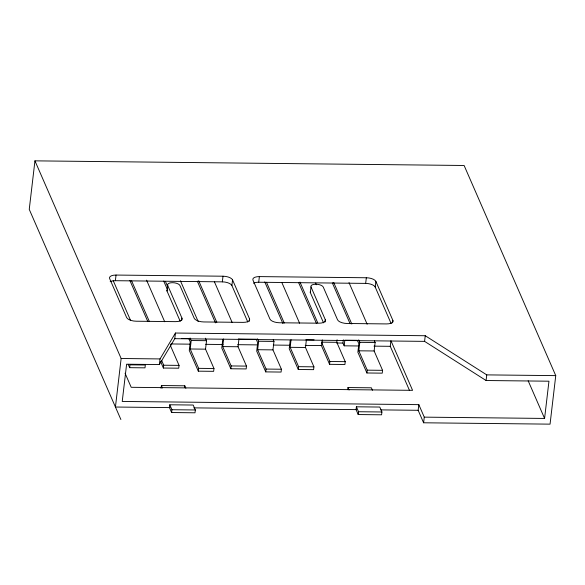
<?xml version="1.0" encoding="UTF-8"?>
<svg xmlns="http://www.w3.org/2000/svg" width="585" height="585" viewBox="0 0 585 585"><rect width="100%" height="100%" fill="white"/><g stroke="black" fill="none" stroke-linecap="round" stroke-linejoin="round"><path stroke-width="0.88" d="M555.75 375.628L486.757 374.883L425.251 335.731L175.441 333.033L174.783 338.678L159.376 364.565L126.609 364.214L122.228 401.449L418.823 404.652L418.158 410.29L423.606 422.787L550.054 424.147L555.75 375.628L464.117 165.482L34.946 160.853L29.25 209.371L120.883 419.518M110.199 281.692A8.183 3.495 6.7 0 1 115.384 280.698L116.042 275.06L223.002 276.208A8.183 3.495 6.7 0 1 232.559 279.893L249.546 318.862L249.261 321.275M34.946 160.853L121.139 358.503L115.435 407.028L170.147 407.613M129.665 367.673L129.994 364.85L145.321 365.018L144.992 367.841L129.665 367.673L128.217 364.353M180.217 321.319L167.01 291.023L167.676 285.385A6.281 2.684 6.7 0 1 172.597 282.687A6.281 2.684 6.7 0 1 179.939 285.517L194.213 318.262A8.183 3.495 6.7 0 0 203.77 321.947L243.133 322.372A8.183 3.495 6.7 0 0 249.546 318.862M159.376 364.565L160.041 358.927L175.441 333.033M170.805 344.331L170.608 346.027L179.047 365.384L178.71 368.199L163.383 368.038L163.72 365.215L161.606 360.375M161.072 388.36L161.409 385.544L184.794 385.793L185.869 388.257M169.796 404.783L169.467 407.606L171.617 412.535L195.01 412.791L195.339 409.968L193.189 405.039L169.796 404.783L171.946 409.719L171.617 412.535M181.672 320.551L181.957 318.13L167.676 285.385M184.633 387.204L184.794 385.793M205.437 338.196L206.527 340.689L205.532 349.157L213.971 368.506L213.642 371.329L198.315 371.168L198.644 368.345L190.205 348.989L191.2 340.529L190.11 338.028M247.799 322.013L231.894 285.538A8.183 3.495 6.7 0 0 222.344 281.853L223.002 276.208M222.775 339.563L221.781 348.024L230.826 368.762L246.153 368.93L246.482 366.108L238.044 346.751L238.943 339.139M230.826 368.762L231.155 365.939L222.717 346.591L223.609 338.971M231.894 285.538L232.559 279.893M253.524 283.235A8.183 3.495 6.7 0 1 258.709 282.241L259.374 276.603L366.334 277.758A8.183 3.495 6.7 0 1 375.884 281.443L392.879 320.404L392.593 322.825M273.239 339.753L273.963 341.421L272.968 349.881L281.414 369.237L281.078 372.06L265.751 371.892L266.08 369.069L257.641 349.713L258.636 341.252L257.546 338.759M290.219 340.287L289.224 348.755L298.27 369.493L313.597 369.654L313.926 366.839L305.487 347.483L306.379 339.863M298.27 369.493L298.599 366.671L290.16 347.314L291.052 339.695M323.549 322.861L310.342 292.573L311.001 286.928A6.281 2.684 6.7 0 1 315.929 284.23A6.281 2.684 6.7 0 1 323.264 287.059L337.545 319.805A8.183 3.495 6.7 0 0 347.095 323.49L386.466 323.922A8.183 3.495 6.7 0 0 392.879 320.404M322.328 339.936L321.67 345.581L305.231 345.406M324.997 322.094L325.282 319.673L311.001 286.928M329.574 364.323L329.903 361.501L321.465 342.152L336.792 342.313L345.23 361.669L344.901 364.492L329.574 364.323L321.253 345.245M336.792 342.313L337.092 339.775M358.627 345.976L344.17 345.823L342.964 343.059L343.344 339.834M344.17 345.823L344.828 340.185L357.486 340.316M347.746 389.668L347.995 387.555L371.387 387.804L372.462 390.268M391.131 323.556L375.219 287.081A8.183 3.495 6.7 0 0 365.669 283.396L366.334 277.758M374.4 340.843L375.124 342.51L374.129 350.971L382.568 370.327L382.239 373.15L366.912 372.981L367.241 370.166L358.802 350.81L359.797 342.342L358.707 339.848M356.389 406.802L356.053 409.617L358.203 414.553L381.596 414.802L381.925 411.979L379.775 407.05L356.389 406.802L358.539 411.73L358.203 414.553M375.219 287.081L375.884 281.443M409.39 390.18L390.268 346.32L390.926 340.682L412.579 390.334L131.201 387.299L125.066 373.23M418.823 404.652L424.271 417.142L544.584 418.436L548.957 381.201L486.091 380.521L424.586 341.369L425.251 335.731M423.606 422.787L424.271 417.142M486.091 380.521L486.757 374.883M115.384 280.698L222.344 281.853M258.709 282.241L365.669 283.396M181.694 338.423L188.999 338.503M238.314 339.029L256.581 339.227M305.889 339.761L314.108 339.848M174.783 338.678L424.586 341.369M191.2 340.529L206.527 340.689M258.636 341.252L273.963 341.421M359.797 342.342L375.124 342.51M336.66 342.993L342.964 343.059M170.988 343.958L190.162 344.163M205.686 344.331L223.039 344.514M237.649 344.675L257.744 344.894M273.268 345.062L289.707 345.238M373.998 346.144L390.268 346.32M222.717 346.591L238.044 346.751M290.16 347.314L305.487 347.483M190.205 348.989L205.532 349.157M257.641 349.713L272.968 349.881M358.802 350.81L374.129 350.971M121.139 358.503L160.041 358.927M329.903 361.501L345.23 361.669M163.72 365.215L179.047 365.384M231.155 365.939L246.482 366.108M298.599 366.671L313.926 366.839M198.644 368.345L213.971 368.506M266.08 369.069L281.414 369.237M367.241 370.166L382.568 370.327M193.854 407.869L356.155 409.624M380.776 409.888L418.158 410.29M171.946 409.719L195.339 409.968M358.539 411.73L381.925 411.979M528.153 380.762L544.584 418.436M349.011 282.613L367.146 324.207M333.684 282.453L351.819 324.046M332.309 282.877L350.13 323.761M357.406 340.448L358.861 343.783L357.866 352.243L366.912 372.981M315.659 283.111L316.383 284.771M347.995 387.555L349.07 390.019M299.973 282.109L317.743 322.869M298.606 282.562L316.434 323.446M281.816 282.453L299.586 323.212M266.482 282.284L284.259 323.044M264.749 281.89L282.943 323.607M256.245 339.351L257.7 342.693L256.713 351.154L265.751 371.892M214.373 281.721L232.15 322.481M198.681 280.727L216.823 322.32M197.313 281.166L215.499 322.876M180.407 280.8L198.183 321.56M165.445 281.465L167.617 286.453M163.705 281.063L167.705 290.24M188.809 338.627L190.264 341.962L189.269 350.43L198.315 371.168M146.572 280.164L164.707 321.757M131.603 280.829L149.38 321.589M129.87 280.434L147.698 321.319M160.495 361.398L163.383 368.038M161.409 385.544L162.484 388.009M113.212 280.632L130.623 320.558M167.01 291.023A6.281 2.684 6.7 0 1 166.908 290.314M116.042 275.06A8.183 3.495 6.7 0 0 109.629 278.57L126.623 317.531A8.183 3.495 6.7 0 0 136.173 321.216L175.544 321.64A8.183 3.495 6.7 0 0 181.957 318.13M259.374 276.603A8.183 3.495 6.7 0 0 252.961 280.113L269.948 319.081A8.183 3.495 6.7 0 0 279.506 322.766L318.869 323.191A8.183 3.495 6.7 0 0 325.282 319.673M310.342 292.573A6.281 2.684 6.7 0 1 310.233 291.856"/></g></svg>
